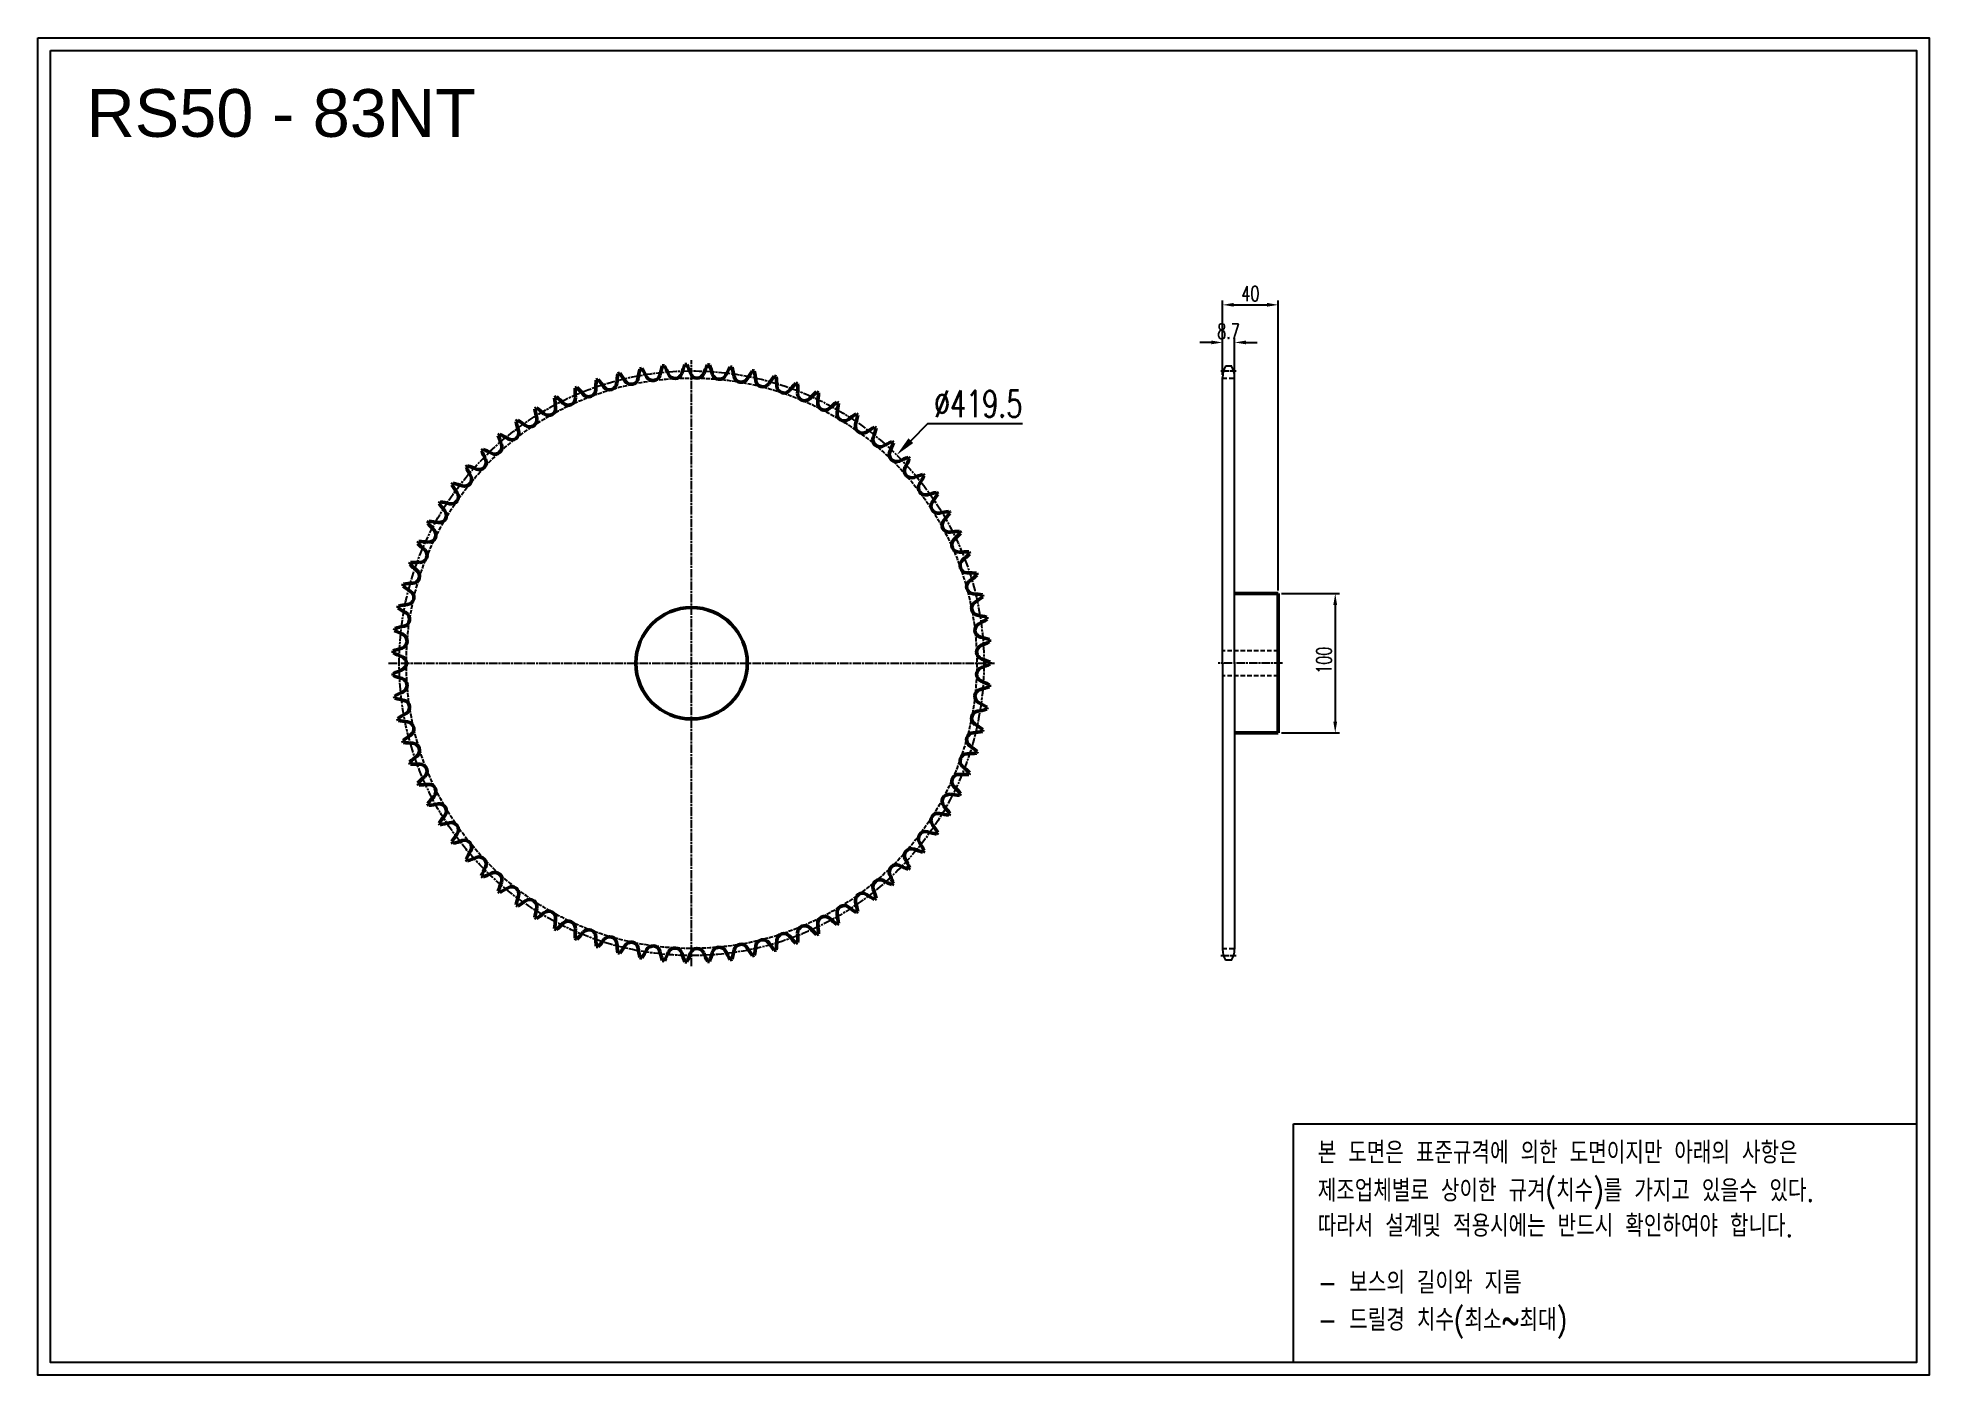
# Model space of a CAD drawing. Header units: millimetres. Extents: x 5635 to 6992, y 4739 to 5699.
import ezdxf

# ---------------------------------------------------------------- set-up
doc = ezdxf.new("R2010")
doc.units = ezdxf.units.MM
for name, pattern in [('AM_ISO02W050', [7.5, 6, -1.5]), ('AM_ISO02W050x2', [3.75, 3, -0.75]), ('AM_ISO08W050', [18, 12, -1.5, 3, -1.5]), ('AM_ISO08W050x2', [9, 6, -0.75, 1.5, -0.75]), ('HIDDEN', [9.525, 6.35, -3.175])]:
    doc.linetypes.add(name, pattern=pattern)
for name, color, linetype, lineweight in [('20', 7, 'Continuous', 50), ('21', 6, 'AM_ISO02W050', 25), ('22', 30, 'AM_ISO08W050', 25), ('23', 40, 'AM_ISO08W050', 25), ('VIS', 7, 'Continuous', 50)]:
    doc.layers.add(name, color=color, linetype=linetype, lineweight=lineweight)
doc.layers.add('HL', color=2, linetype='HIDDEN')
doc.layers.add('S-DIM', color=7, linetype='Continuous')
doc.styles.add('HAN', font='ROMANS.shx', dxfattribs={"width": 0.7, "bigfont": 'whgtxt.shx'})
doc.styles.add('HSG', font='SIMPLEX.shx', dxfattribs={"width": 0.7, "bigfont": 'HSG.shx'})
doc.styles.get("Standard").update_dxf_attribs({"font": 'arial.ttf'})
doc.dimstyles.new('APP23', dxfattribs={"dimscale": 4.5, "dimtxt": 2.4, "dimasz": 1.8, "dimexe": 0.7, "dimexo": 0.5, "dimgap": 0.6, "dimtad": 1, "dimtoh": 1, "dimdec": 1, "dimrnd": 0.01, "dimzin": 9, "dimdsep": 46, "dimtxsty": 'HSG', "dimcen": 0, "dimclrd": 1, "dimclre": 1, "dimclrt": 256, "dimazin": 2, "dimtp": 1, "dimtm": 1, "dimtfac": 0.5, "dimtdec": 1, "dimtix": 1, "dimtofl": 0, "dimtmove": 0, "dimatfit": 3, "dimfxl": 0, "dimtvp": 1, "dimtolj": 2, "dimlwd": -1, "dimlwe": -1, "dimarcsym": 0})
doc.dimstyles.new('APP32', dxfattribs={"dimscale": 8, "dimtxt": 2.4, "dimasz": 1.8, "dimexe": 0.7, "dimexo": 0.5, "dimgap": 0.6, "dimtad": 1, "dimtoh": 1, "dimdec": 1, "dimrnd": 0.01, "dimzin": 9, "dimdsep": 46, "dimtxsty": 'HSG', "dimcen": 0, "dimclrd": 1, "dimclre": 1, "dimclrt": 256, "dimazin": 2, "dimtp": 1, "dimtm": 1, "dimtfac": 0.5, "dimtdec": 1, "dimtofl": 0, "dimtmove": 0, "dimatfit": 3, "dimfxl": 0, "dimtvp": 1, "dimtolj": 2, "dimlwd": -1, "dimlwe": -1, "dimarcsym": 0})

# ---------------------------------------------------------------- blocks, each defined once
blk = doc.blocks.new('*D1')
at = {"layer": 'Defpoints', "color": 0, "transparency": 16777216}
for p in [(6251.5, 5399.5), (5957.1, 5100.6)]:
    blk.add_point(p, dxfattribs=at)
at = {"layer": 'S-DIM', "color": 1, "transparency": 16777216}
for p, q in [((6273.5, 5421.8), (6261.6, 5409.7)), ((6341.7, 5421.8), (6273.5, 5421.8))]:
    blk.add_line(p, q, dxfattribs=at)
blk.add_solid([(6259.9, 5411.4), (6263.3, 5408), (6251.5, 5399.5)], dxfattribs=at)
at = {"layer": 'S-DIM', "transparency": 16777216, "insert": (6310, 5436.2), "char_height": 19.2, "attachment_point": 5, "style": 'HSG'}
blk.add_mtext('\\A2;∅419.5', dxfattribs=at)
blk = doc.blocks.new('*D2')
at = {"layer": 'Defpoints', "color": 0, "transparency": 16777216}
for p in [(6494, 5480.2), (6485.3, 5454.7), (6494, 5454.7)]:
    blk.add_point(p, dxfattribs=at)
at = {"layer": 'S-DIM', "color": 1, "transparency": 16777216}
for p, q in [((6485.3, 5456.9), (6485.3, 5483.4)), ((6494, 5456.9), (6494, 5483.4)), ((6477.2, 5480.2), (6469.1, 5480.2)), ((6502.1, 5480.2), (6510.2, 5480.2))]:
    blk.add_line(p, q, dxfattribs=at)
for points in [[(6477.2, 5481.6), (6477.2, 5478.9), (6485.3, 5480.2)], [(6502.1, 5481.6), (6502.1, 5478.9), (6494, 5480.2)]]:
    blk.add_solid(points, dxfattribs=at)
at = {"layer": 'S-DIM', "transparency": 16777216, "insert": (6489.6, 5488.3), "char_height": 10.8, "attachment_point": 5, "style": 'HSG'}
blk.add_mtext('\\A2;8.7', dxfattribs=at)
blk = doc.blocks.new('*D3')
at = {"layer": 'Defpoints', "color": 0, "transparency": 16777216}
for p in [(6525.3, 5507.2), (6485.3, 5454.7), (6525.3, 5300)]:
    blk.add_point(p, dxfattribs=at)
at = {"layer": 'S-DIM', "color": 1, "transparency": 16777216}
for p, q in [((6485.3, 5456.9), (6485.3, 5510.4)), ((6525.3, 5302.3), (6525.3, 5510.4)), ((6493.4, 5507.2), (6517.2, 5507.2))]:
    blk.add_line(p, q, dxfattribs=at)
for points in [[(6493.4, 5508.6), (6493.4, 5505.9), (6485.3, 5507.2)], [(6517.2, 5508.6), (6517.2, 5505.9), (6525.3, 5507.2)]]:
    blk.add_solid(points, dxfattribs=at)
at = {"layer": 'S-DIM', "transparency": 16777216, "insert": (6505.3, 5515.3), "char_height": 10.8, "attachment_point": 5, "style": 'HSG'}
blk.add_mtext('\\A2;40', dxfattribs=at)
blk = doc.blocks.new('*D4')
at = {"layer": 'Defpoints', "color": 0, "transparency": 16777216}
for p in [(6525.3, 5300), (6525.3, 5200), (6566.2, 5200)]:
    blk.add_point(p, dxfattribs=at)
at = {"layer": 'S-DIM', "color": 1, "transparency": 16777216}
for p, q in [((6527.5, 5300), (6569.3, 5300)), ((6566.2, 5291.9), (6566.2, 5208.1)), ((6527.5, 5200), (6569.3, 5200))]:
    blk.add_line(p, q, dxfattribs=at)
for points in [[(6564.8, 5291.9), (6567.5, 5291.9), (6566.2, 5300)], [(6564.8, 5208.1), (6567.5, 5208.1), (6566.2, 5200)]]:
    blk.add_solid(points, dxfattribs=at)
at = {"layer": 'S-DIM', "transparency": 16777216, "insert": (6558.1, 5252.2), "char_height": 10.8, "attachment_point": 5, "rotation": 90, "style": 'HSG'}
blk.add_mtext('\\A2;100', dxfattribs=at)

msp = doc.modelspace()

# ---------------------------------------------------------------- linework, layer by layer
for p, q in [((6491.86, 5463.09), (6487.41, 5463.09)), ((6485.29, 5250.02), (6485.29, 5455.15)), ((6493.99, 5250.02), (6493.99, 5455.15)), ((6485.29, 5250.02), (6485.29, 5044.89)), ((6493.99, 5250.02), (6493.99, 5044.89)), ((6491.86, 5036.95), (6487.41, 5036.95))]:
    msp.add_line(p, q)
for points in [[(5635.16, 5698.81), (6992.38, 5698.81), (6992.38, 4739.16), (5635.16, 4739.16)], [(5644.3, 5689.67), (6983.24, 5689.67), (6983.24, 4748.3), (5644.3, 4748.3)]]:
    msp.add_lwpolyline(points, close=True)
at = {"color": 6}
msp.add_lwpolyline([(6536.34, 4919.51), (6983.24, 4919.51), (6983.24, 4748.3), (6536.34, 4748.3)], close=True, dxfattribs=at)
for centre, start, end in [((6501.16, 5455.15), 150, 180), ((6478.11, 5455.15), 0, 30), ((6501.16, 5044.89), 180, 210), ((6478.11, 5044.89), 330, 0)]:
    msp.add_arc(centre, 15.87, start, end)
at = {"layer": '20'}
msp.add_circle((6104.29, 5250.02), 40, dxfattribs=at)
for centre, radius, start, end in [((6153.99, 5443.32), 103.63, 171.99357, 175.72289), ((6104.29, 5250.02), 214.37, 103.89934, 104.29343), ((5969.17, 5396.91), 103.63, 32.46988, 36.1992), ((6168.46, 5439.01), 103.63, 167.65622, 171.38554), ((6104.29, 5250.02), 214.37, 99.56199, 99.95608), ((5980.66, 5406.71), 103.63, 28.13253, 31.86185), ((6076.58, 5457.99), 5.13, 208.13253, 347.04819), ((6182.57, 5433.61), 103.63, 163.31887, 167.04819), ((6104.29, 5250.02), 214.37, 95.22464, 95.61873), ((5992.87, 5415.61), 103.63, 23.79518, 27.5245), ((6092.39, 5459.49), 5.13, 203.79518, 342.71084), ((6196.23, 5427.17), 103.63, 158.98152, 162.71084), ((6104.29, 5250.02), 214.37, 90.88729, 91.28138), ((6005.71, 5423.56), 103.63, 19.45783, 23.18716), ((6108.26, 5459.79), 5.13, 199.45783, 338.37349), ((6209.37, 5419.7), 103.63, 154.64417, 158.37349), ((6104.29, 5250.02), 214.37, 86.54994, 86.94403), ((6019.12, 5430.52), 103.63, 15.12048, 18.84981), ((6124.11, 5458.89), 5.13, 195.12048, 334.03614), ((6221.9, 5411.27), 103.63, 150.30682, 154.03614), ((6104.29, 5250.02), 214.37, 82.21259, 82.60669), ((6033.01, 5436.44), 103.63, 10.78313, 14.51246), ((6233.76, 5401.92), 103.63, 145.96947, 149.6988), ((6104.29, 5250.02), 214.37, 77.87524, 78.26934), ((6047.32, 5441.3), 103.63, 6.44578, 10.17511), ((6104.29, 5250.02), 214.37, 112.57404, 112.96813), ((6124.27, 5448.6), 103.63, 180.66827, 184.39759), ((5948.56, 5374.85), 103.63, 41.14458, 44.8739), ((6030.46, 5446.41), 5.13, 221.14458, 0.06024), ((6139.23, 5446.52), 103.63, 176.33092, 180.06024), ((6104.29, 5250.02), 214.37, 108.23669, 108.63078), ((5958.45, 5386.27), 103.63, 36.80723, 40.53655), ((6045.53, 5451.43), 5.13, 216.80723, 355.72289), ((6060.93, 5455.3), 5.13, 212.46988, 351.38554), ((6139.85, 5456.79), 5.13, 190.78313, 329.6988), ((6155.39, 5453.51), 5.13, 186.44578, 325.36145), ((6244.88, 5391.69), 103.63, 141.63212, 145.36145), ((6104.29, 5250.02), 214.37, 73.53789, 73.93199), ((6061.94, 5445.06), 103.63, 2.10843, 5.83776), ((6170.63, 5449.06), 5.13, 182.10843, 321.0241), ((6255.19, 5380.65), 103.63, 137.29477, 141.0241), ((6104.29, 5250.02), 214.37, 69.20054, 69.59464), ((6076.82, 5447.7), 103.63, 357.77108, 1.50041), ((6185.5, 5443.47), 5.13, 177.77108, 316.68675), ((6264.63, 5368.86), 103.63, 132.95742, 136.68675), ((6104.29, 5250.02), 214.37, 64.86319, 65.25729), ((6091.85, 5449.22), 103.63, 353.43373, 357.16306), ((6104.29, 5250.02), 214.37, 121.24874, 121.64283), ((6094.09, 5449.34), 103.63, 189.34297, 193.07229), ((5931.51, 5349.93), 103.63, 49.81928, 53.5486), ((6001.69, 5433.03), 5.13, 229.81928, 8.73494), ((6104.29, 5250.02), 214.37, 116.91139, 117.30548), ((6109.19, 5449.54), 103.63, 185.00562, 188.73494), ((5939.57, 5362.71), 103.63, 45.48193, 49.21125), ((6015.82, 5440.26), 5.13, 225.48193, 4.39759), ((6199.9, 5436.78), 5.13, 173.43373, 312.3494), ((6273.16, 5356.4), 103.63, 128.62007, 132.3494), ((6104.29, 5250.02), 214.37, 60.52584, 60.91994), ((6213.75, 5429.01), 5.13, 169.09639, 308.01205), ((6106.95, 5449.59), 103.63, 349.09639, 352.82571), ((6280.72, 5343.32), 103.63, 124.28272, 128.01205), ((6104.29, 5250.02), 214.37, 56.1885, 56.58259), ((5975.26, 5415.46), 5.13, 238.49398, 17.40964), ((6104.29, 5250.02), 214.37, 125.58609, 125.98018), ((6079.04, 5448), 103.63, 193.68031, 197.40964), ((5924.45, 5336.58), 103.63, 54.15663, 57.88595), ((5988.14, 5424.74), 5.13, 234.15663, 13.07229), ((6226.97, 5420.22), 5.13, 164.75904, 303.6747), ((6122.03, 5448.81), 103.63, 344.75904, 348.48836), ((6287.28, 5329.71), 103.63, 119.94538, 123.6747), ((6137.02, 5446.9), 103.63, 340.42169, 344.15101), ((6104.29, 5250.02), 214.37, 51.85115, 52.24524), ((6104.29, 5250.02), 214.37, 134.26078, 134.65488), ((6049.47, 5441.93), 103.63, 202.35501, 206.08434), ((5913.46, 5308.46), 103.63, 62.83133, 66.56065), ((5963.12, 5405.23), 5.13, 242.83133, 21.74699), ((6104.29, 5250.02), 214.37, 129.92344, 130.31753), ((6064.14, 5445.52), 103.63, 198.01766, 201.74699), ((5918.42, 5322.73), 103.63, 58.49398, 62.2233), ((6239.49, 5410.46), 5.13, 160.42169, 299.33735), ((6292.78, 5315.64), 103.63, 115.60803, 119.33735), ((6251.24, 5399.77), 5.13, 156.08434, 295), ((6151.81, 5443.86), 103.63, 336.08434, 339.81366), ((6104.29, 5250.02), 214.37, 47.5138, 47.90789), ((6104.29, 5250.02), 214.37, 138.59813, 138.99223), ((6035.11, 5437.23), 103.63, 206.69236, 210.42169), ((5909.58, 5293.86), 103.63, 67.16867, 70.898), ((5951.78, 5394.11), 5.13, 247.16867, 26.08434), ((6297.2, 5301.2), 103.63, 111.27068, 115), ((6262.14, 5388.23), 5.13, 151.74699, 290.66265), ((6166.34, 5439.72), 103.63, 331.74699, 335.47631), ((6104.29, 5250.02), 214.37, 43.17645, 43.57054), ((6104.29, 5250.02), 214.37, 142.93548, 143.32958), ((6021.15, 5431.46), 103.63, 211.02971, 214.75904), ((5906.82, 5279.01), 103.63, 71.50602, 75.23535), ((5941.32, 5382.16), 5.13, 251.50602, 30.42169), ((6300.52, 5286.46), 103.63, 106.93333, 110.66265), ((6272.14, 5375.9), 5.13, 147.40964, 286.3253), ((6180.5, 5434.48), 103.63, 327.40964, 331.13896), ((6104.29, 5250.02), 214.37, 38.8391, 39.23319), ((6104.29, 5250.02), 214.37, 147.27283, 147.66693), ((6007.67, 5424.66), 103.63, 215.36706, 219.09639), ((5905.2, 5264), 103.63, 75.84337, 79.5727), ((5931.8, 5369.46), 5.13, 255.84337, 34.75904), ((6302.71, 5271.52), 103.63, 102.59598, 106.3253), ((6281.18, 5362.84), 5.13, 143.07229, 281.98795), ((6194.24, 5428.19), 103.63, 323.07229, 326.80161), ((6104.29, 5250.02), 214.37, 34.50175, 34.89584), ((6104.29, 5250.02), 214.37, 151.61018, 152.00428), ((5994.74, 5416.85), 103.63, 219.70441, 223.43373), ((5904.71, 5248.9), 103.63, 80.18072, 83.91005), ((5923.26, 5356.07), 5.13, 260.18072, 39.09639), ((6303.77, 5256.45), 103.63, 98.25863, 101.98795), ((6289.21, 5349.14), 5.13, 138.73494, 277.6506), ((6207.45, 5420.88), 103.63, 318.73494, 322.46426), ((6104.29, 5250.02), 214.37, 30.1644, 30.55849), ((6104.29, 5250.02), 214.37, 155.94753, 156.34162), ((5982.43, 5408.09), 103.63, 224.04176, 227.77108), ((5905.37, 5233.81), 103.63, 84.51807, 88.2474), ((5915.76, 5342.07), 5.13, 264.51807, 43.43373), ((6303.69, 5241.35), 103.63, 93.92128, 97.6506), ((6296.17, 5334.87), 5.13, 134.39759, 273.31325), ((6220.08, 5412.58), 103.63, 314.39759, 318.12691), ((6104.29, 5250.02), 214.37, 25.82705, 26.22114), ((6104.29, 5250.02), 214.37, 160.28488, 160.67897), ((5970.83, 5398.42), 103.63, 228.37911, 232.10843), ((5907.16, 5218.81), 103.63, 88.85542, 92.58475), ((5909.33, 5327.55), 5.13, 268.85542, 47.77108), ((6302.46, 5226.29), 103.63, 89.58393, 93.31325), ((6302.04, 5320.12), 5.13, 130.06024, 268.9759), ((6232.04, 5403.36), 103.63, 310.06024, 313.78956), ((6104.29, 5250.02), 214.37, 21.4897, 21.88379), ((6104.29, 5250.02), 214.37, 164.62223, 165.01632), ((5910.09, 5203.99), 103.63, 93.19277, 96.92209), ((5904.03, 5312.58), 5.13, 273.19277, 52.10843), ((6306.78, 5304.96), 5.13, 125.72289, 264.63855), ((6300.1, 5211.37), 103.63, 85.24658, 88.9759), ((6243.27, 5393.26), 103.63, 305.72289, 309.45222), ((6104.29, 5250.02), 214.37, 17.15235, 17.54644), ((5959.99, 5387.9), 103.63, 232.71646, 236.44578), ((5899.87, 5297.26), 5.13, 277.53012, 56.44578), ((6310.35, 5289.49), 5.13, 121.38554, 260.3012), ((6296.61, 5196.67), 103.63, 80.90923, 84.63855), ((6253.71, 5382.34), 103.63, 301.38554, 305.11487), ((6104.29, 5250.02), 214.37, 12.815, 13.20909), ((6104.29, 5250.02), 214.37, 168.95958, 169.35367), ((5949.97, 5376.59), 103.63, 237.05381, 240.78313), ((5914.12, 5189.43), 103.63, 97.53012, 101.25944), ((5896.88, 5281.66), 5.13, 281.86747, 60.78313), ((6292.03, 5182.28), 103.63, 76.57188, 80.3012), ((6263.29, 5370.66), 103.63, 297.04819, 300.77752), ((6104.29, 5250.02), 214.37, 8.47765, 8.87175), ((6104.29, 5250.02), 214.37, 173.29693, 173.69102), ((5940.84, 5364.56), 103.63, 241.39116, 245.12048), ((5919.25, 5175.23), 103.63, 101.86747, 105.59679), ((5895.08, 5265.89), 5.13, 286.20482, 65.12048), ((6312.75, 5273.79), 5.13, 117.04819, 255.96386), ((6286.37, 5168.28), 103.63, 72.23453, 75.96386), ((6104.29, 5250.02), 214.37, 4.1403, 4.5344), ((6104.29, 5250.02), 214.37, 177.63428, 178.02837), ((5932.65, 5351.87), 103.63, 245.72851, 249.45783), ((5925.44, 5161.45), 103.63, 106.20482, 109.93414), ((5894.48, 5250.02), 5.13, 290.54217, 69.45783), ((6313.95, 5257.96), 5.13, 112.71084, 251.62651), ((6271.96, 5358.29), 103.63, 292.71084, 296.44017), ((6279.67, 5154.74), 103.63, 67.89718, 71.62651), ((5932.65, 5148.17), 103.63, 110.54217, 114.27149), ((6104.29, 5250.02), 214.37, 181.97163, 182.36572), ((5925.44, 5338.59), 103.63, 250.06586, 253.79518), ((5895.08, 5234.15), 5.13, 294.87952, 73.79518), ((6313.95, 5242.08), 5.13, 108.37349, 247.28916), ((6279.67, 5345.3), 103.63, 288.37349, 292.10282), ((6104.29, 5250.02), 214.37, 359.80295, 0.19705), ((5940.84, 5135.48), 103.63, 114.87952, 118.60884), ((6104.29, 5250.02), 214.37, 186.30898, 186.70307), ((6312.75, 5226.25), 5.13, 104.03614, 242.95181), ((6286.37, 5331.76), 103.63, 284.03614, 287.76547), ((6271.96, 5141.75), 103.63, 63.55983, 67.28916), ((6104.29, 5250.02), 214.37, 355.4656, 355.8597), ((5919.25, 5324.81), 103.63, 254.40321, 258.13253), ((5949.97, 5123.45), 103.63, 119.21687, 122.94619), ((5896.88, 5218.38), 5.13, 299.21687, 78.13253), ((6310.35, 5210.55), 5.13, 99.6988, 238.61446), ((6292.03, 5317.76), 103.63, 279.6988, 283.42812), ((6263.29, 5129.38), 103.63, 59.22248, 62.95181), ((6104.29, 5250.02), 214.37, 351.12825, 351.52235), ((6104.29, 5250.02), 214.37, 190.64633, 191.04042), ((5914.12, 5310.61), 103.63, 258.74056, 262.46988), ((5959.99, 5112.14), 103.63, 123.55422, 127.28354), ((5899.87, 5202.78), 5.13, 303.55422, 82.46988), ((6306.78, 5195.08), 5.13, 95.36145, 234.27711), ((6296.61, 5303.37), 103.63, 275.36145, 279.09077), ((6253.71, 5117.7), 103.63, 54.88513, 58.61446), ((6104.29, 5250.02), 214.37, 346.79091, 347.185), ((6104.29, 5250.02), 214.37, 194.98368, 195.37777), ((5910.09, 5296.05), 103.63, 263.07791, 266.80723), ((5904.03, 5187.46), 5.13, 307.89157, 86.80723), ((6302.04, 5179.92), 5.13, 91.0241, 229.93976), ((6300.1, 5288.67), 103.63, 271.0241, 274.75342), ((6243.27, 5106.78), 103.63, 50.54778, 54.27711), ((6104.29, 5250.02), 214.37, 342.45356, 342.84765), ((5970.83, 5101.62), 103.63, 127.89157, 131.62089), ((6104.29, 5250.02), 214.37, 199.32103, 199.71512), ((5907.16, 5281.23), 103.63, 267.41525, 271.14458), ((5909.33, 5172.49), 5.13, 312.22892, 91.14458), ((6232.04, 5096.68), 103.63, 46.21044, 49.93976), ((6104.29, 5250.02), 214.37, 338.11621, 338.5103), ((5982.43, 5091.95), 103.63, 132.22892, 135.95824), ((6104.29, 5250.02), 214.37, 203.65838, 204.05247), ((5905.37, 5266.23), 103.63, 271.7526, 275.48193), ((5915.76, 5157.97), 5.13, 316.56627, 95.48193), ((6296.17, 5165.17), 5.13, 86.68675, 225.60241), ((6220.08, 5087.46), 103.63, 41.87309, 45.60241), ((6302.46, 5273.75), 103.63, 266.68675, 270.41607), ((5994.74, 5083.19), 103.63, 136.56627, 140.29559), ((6104.29, 5250.02), 214.37, 207.99572, 208.38982), ((5904.71, 5251.14), 103.63, 276.08995, 279.81928), ((5923.26, 5143.97), 5.13, 320.90361, 99.81928), ((6289.21, 5150.9), 5.13, 82.3494, 221.26506), ((6207.45, 5079.16), 103.63, 37.53574, 41.26506), ((6303.69, 5258.69), 103.63, 262.3494, 266.07872), ((6104.29, 5250.02), 214.37, 333.77886, 334.17295), ((6007.67, 5075.38), 103.63, 140.90361, 144.63294), ((6104.29, 5250.02), 214.37, 212.33307, 212.72717), ((5905.2, 5236.04), 103.63, 280.4273, 284.15663), ((5931.8, 5130.58), 5.13, 325.24096, 104.15663), ((6281.18, 5137.2), 5.13, 78.01205, 216.92771), ((6194.24, 5071.85), 103.63, 33.19839, 36.92771), ((6303.77, 5243.59), 103.63, 258.01205, 261.74137), ((6104.29, 5250.02), 214.37, 329.44151, 329.8356), ((6021.15, 5068.58), 103.63, 145.24096, 148.97029), ((6104.29, 5250.02), 214.37, 216.67042, 217.06452), ((5906.82, 5221.03), 103.63, 284.76465, 288.49398), ((5941.32, 5117.88), 5.13, 329.57831, 108.49398), ((6262.14, 5111.81), 5.13, 69.33735, 208.25301), ((6272.14, 5124.14), 5.13, 73.6747, 212.59036), ((6180.5, 5065.56), 103.63, 28.86104, 32.59036), ((6302.71, 5228.52), 103.63, 253.6747, 257.40402), ((6104.29, 5250.02), 214.37, 325.10416, 325.49825), ((6035.11, 5062.81), 103.63, 149.57831, 153.30764), ((6104.29, 5250.02), 214.37, 221.00777, 221.40187), ((5909.58, 5206.18), 103.63, 289.102, 292.83133), ((5951.78, 5105.93), 5.13, 333.91566, 112.83133), ((6049.47, 5058.11), 103.63, 153.91566, 157.64499), ((6251.24, 5100.27), 5.13, 65, 203.91566), ((6297.2, 5198.84), 103.63, 245, 248.72932), ((6166.34, 5060.32), 103.63, 24.52369, 28.25301), ((6104.29, 5250.02), 214.37, 316.42946, 316.82355), ((6300.52, 5213.58), 103.63, 249.33735, 253.06667), ((6104.29, 5250.02), 214.37, 320.76681, 321.1609), ((6104.29, 5250.02), 214.37, 225.34512, 225.73922), ((5913.46, 5191.58), 103.63, 293.43935, 297.16867), ((5963.12, 5094.81), 5.13, 338.25301, 117.16867), ((6064.14, 5054.52), 103.63, 158.25301, 161.98234), ((5975.26, 5084.58), 5.13, 342.59036, 121.50602), ((6239.49, 5089.58), 5.13, 60.66265, 199.57831), ((6292.78, 5184.4), 103.63, 240.66265, 244.39197), ((6151.81, 5056.18), 103.63, 20.18634, 23.91566), ((6104.29, 5250.02), 214.37, 312.09211, 312.4862), ((6104.29, 5250.02), 214.37, 229.68247, 230.07656), ((5918.42, 5177.31), 103.63, 297.7767, 301.50602), ((6079.04, 5052.04), 103.63, 162.59036, 166.31969), ((6104.29, 5250.02), 214.37, 234.01982, 234.41391), ((5924.45, 5163.46), 103.63, 302.11405, 305.84337), ((5988.14, 5075.3), 5.13, 346.92771, 125.84337), ((6213.75, 5071.03), 5.13, 51.98795, 190.90361), ((6226.97, 5079.82), 5.13, 56.3253, 195.24096), ((6122.03, 5051.23), 103.63, 11.51164, 15.24096), ((6287.28, 5170.33), 103.63, 236.3253, 240.05462), ((6137.02, 5053.14), 103.63, 15.84899, 19.57831), ((6104.29, 5250.02), 214.37, 307.75476, 308.14885), ((6094.09, 5050.7), 103.63, 166.92771, 170.65703), ((6104.29, 5250.02), 214.37, 238.35717, 238.75126), ((5931.51, 5150.11), 103.63, 306.4514, 310.18072), ((6001.69, 5067.01), 5.13, 351.26506, 130.18072), ((6109.19, 5050.5), 103.63, 171.26506, 174.99438), ((5939.57, 5137.33), 103.63, 310.78875, 314.51807), ((6015.82, 5059.78), 5.13, 355.60241, 134.51807), ((6199.9, 5063.26), 5.13, 47.6506, 186.56627), ((6091.85, 5050.82), 103.63, 2.83694, 6.56627), ((6273.16, 5143.64), 103.63, 227.6506, 231.37993), ((6104.29, 5250.02), 214.37, 299.08006, 299.47416), ((6106.95, 5050.45), 103.63, 7.17429, 10.90361), ((6280.72, 5156.72), 103.63, 231.98795, 235.71728), ((6104.29, 5250.02), 214.37, 303.41741, 303.8115), ((6104.29, 5250.02), 214.37, 242.69452, 243.08861), ((6124.27, 5051.44), 103.63, 175.60241, 179.33173), ((6104.29, 5250.02), 214.37, 247.03187, 247.42596), ((5948.56, 5125.19), 103.63, 315.1261, 318.85542), ((6030.46, 5053.63), 5.13, 359.93976, 138.85542), ((6139.23, 5053.52), 103.63, 179.93976, 183.66908), ((5958.45, 5113.77), 103.63, 319.46345, 323.19277), ((6045.53, 5048.61), 5.13, 4.27711, 143.19277), ((6153.99, 5056.72), 103.63, 184.27711, 188.00643), ((6060.93, 5044.74), 5.13, 8.61446, 147.53012), ((6155.39, 5046.53), 5.13, 34.63855, 173.55422), ((6244.88, 5108.35), 103.63, 214.63855, 218.36788), ((6061.94, 5054.98), 103.63, 354.16224, 357.89157), ((6170.63, 5050.98), 5.13, 38.9759, 177.89157), ((6255.19, 5119.39), 103.63, 218.9759, 222.70523), ((6104.29, 5250.02), 214.37, 290.40536, 290.79946), ((6185.5, 5056.57), 5.13, 43.31325, 182.22892), ((6076.82, 5052.34), 103.63, 358.49959, 2.22892), ((6264.63, 5131.18), 103.63, 223.31325, 227.04258), ((6104.29, 5250.02), 214.37, 294.74271, 295.13681), ((6104.29, 5250.02), 214.37, 251.36922, 251.76331), ((6104.29, 5250.02), 214.37, 255.70657, 256.10066), ((5969.17, 5103.13), 103.63, 323.8008, 327.53012), ((6168.46, 5061.03), 103.63, 188.61446, 192.34378), ((6104.29, 5250.02), 214.37, 260.04392, 260.43801), ((5980.66, 5093.33), 103.63, 328.13815, 331.86747), ((6076.58, 5042.05), 5.13, 12.95181, 151.86747), ((6182.57, 5066.43), 103.63, 192.95181, 196.68113), ((6104.29, 5250.02), 214.37, 264.38127, 264.77536), ((5992.87, 5084.43), 103.63, 332.4755, 336.20482), ((6092.39, 5040.55), 5.13, 17.28916, 156.20482), ((6196.23, 5072.87), 103.63, 197.28916, 201.01848), ((6104.29, 5250.02), 214.37, 268.71862, 269.11271), ((6005.71, 5076.48), 103.63, 336.81284, 340.54217), ((6108.26, 5040.25), 5.13, 21.62651, 160.54217), ((6209.37, 5080.34), 103.63, 201.62651, 205.35583), ((6104.29, 5250.02), 214.37, 273.05597, 273.45006), ((6019.12, 5069.52), 103.63, 341.15019, 344.87952), ((6124.11, 5041.15), 5.13, 25.96386, 164.87952), ((6221.9, 5088.77), 103.63, 205.96386, 209.69318), ((6104.29, 5250.02), 214.37, 277.39331, 277.78741), ((6033.01, 5063.6), 103.63, 345.48754, 349.21687), ((6139.85, 5043.25), 5.13, 30.3012, 169.21687), ((6233.76, 5098.12), 103.63, 210.3012, 214.03053), ((6104.29, 5250.02), 214.37, 281.73066, 282.12476), ((6047.32, 5058.74), 103.63, 349.82489, 353.55422), ((6104.29, 5250.02), 214.37, 286.06801, 286.46211)]:
    msp.add_arc(centre, radius, start, end, dxfattribs=at)
at = {"layer": '21', "linetype": 'AM_ISO02W050x2'}
msp.add_circle((6104.29, 5250.02), 204.68, dxfattribs=at)
at = {"layer": '22', "linetype": 'AM_ISO08W050x2'}
for p, q in [((6484.11, 5459.78), (6495.16, 5459.78)), ((6528.31, 5250.02), (6482.26, 5250.02)), ((6484.11, 5040.26), (6495.16, 5040.26))]:
    msp.add_line(p, q, dxfattribs=at)
msp.add_circle((6104.29, 5250.02), 209.76, dxfattribs=at)
at = {"layer": '23', "linetype": 'AM_ISO08W050x2'}
for p, q in [((6104.29, 5032.65), (6104.29, 5467.39)), ((5886.92, 5250.02), (6321.66, 5250.02))]:
    msp.add_line(p, q, dxfattribs=at)
at = {"layer": 'HL', "ltscale": 0.5}
for p, q in [((6485.29, 5454.69), (6493.99, 5454.69)), ((6525.29, 5259.02), (6485.29, 5259.02)), ((6525.29, 5241.02), (6485.29, 5241.02)), ((6485.29, 5045.35), (6493.99, 5045.35))]:
    msp.add_line(p, q, dxfattribs=at)
at = {"layer": 'VIS'}
for p, q in [((6525.29, 5300.02), (6493.99, 5300.02)), ((6525.29, 5300.02), (6525.29, 5200.02)), ((6525.29, 5200.02), (6493.99, 5200.02))]:
    msp.add_line(p, q, dxfattribs=at)

# ---------------------------------------------------------------- texts
msp.add_text('RS50 - 83NT', height=34.2732).set_placement((5670.12, 5627.75))
at = {"color": 6, "style": 'HAN', "width": 0.8}
for s, p in [('본 도면은 표준규격에 의한 도면이지만 아래의 사항은', (6553.62, 4890.97)), ('제조업체별로 상이한 규겨(치수)를 가지고 있을수 있다.', (6553.62, 4863.74)), ('따라서 설계및 적용시에는 반드시 확인하여야 합니다.', (6553.62, 4838.45)), ('- 보스의 길이와 지름', (6553.62, 4797.71)), ('- 드릴경 치수(최소~최대)', (6553.62, 4770.95))]:
    msp.add_text(s, height=15.7132, dxfattribs=at).set_placement(p)

# ---------------------------------------------------------------- dimensions: what is measured, and where the dimension line sits
at = {"layer": 'S-DIM'}
dim = msp.add_linear_dim(base=(6525.29, 5507.24), p1=(6485.29, 5454.69), p2=(6525.29, 5300.02), dimstyle='APP23', dxfattribs=at)
dim.commit()
dim.dimension.update_dxf_attribs({"geometry": '*D3', "text_midpoint": (6505.29, 5515.34)})
dim = msp.add_linear_dim(base=(6493.99, 5480.24), p1=(6485.29, 5454.69), p2=(6493.99, 5454.69), dimstyle='APP23', dxfattribs=at)
dim.commit()
dim.dimension.update_dxf_attribs({"geometry": '*D2', "text_midpoint": (6489.64, 5480.24), "dimtype": 128})
at = {"layer": 'S-DIM', "color": 3}
dim = msp.add_diameter_dim_2p(p1=(5957.09, 5100.59), p2=(6251.49, 5399.45), dimstyle='APP32', dxfattribs=at)
dim.commit()
dim.dimension.update_dxf_attribs({"geometry": '*D1', "text_midpoint": (6310, 5421.82), "dimtype": 131})
at = {"layer": 'S-DIM'}
dim = msp.add_linear_dim(base=(6566.18, 5200.02), p1=(6525.29, 5300.02), p2=(6525.29, 5200.02), angle=90, dimstyle='APP23', dxfattribs=at)
dim.commit()
dim.dimension.update_dxf_attribs({"geometry": '*D4', "text_midpoint": (6566.18, 5252.23), "dimtype": 128})

doc.saveas('drawing.dxf')
